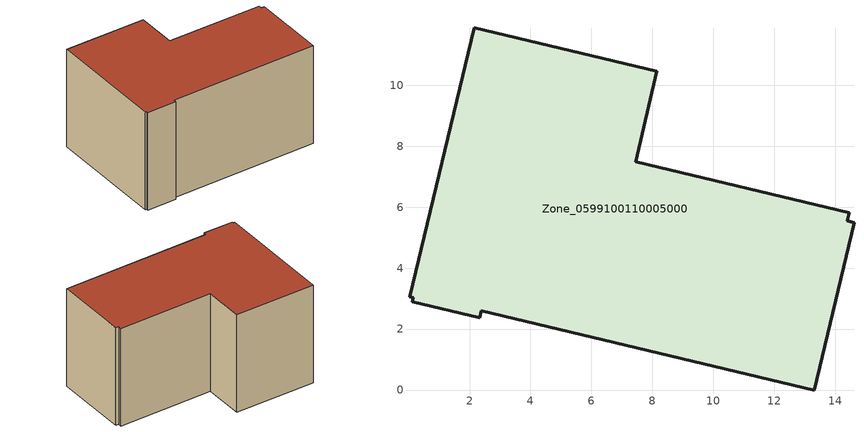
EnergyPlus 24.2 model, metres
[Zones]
Zone_0599100110005000
 floor ground (C_G): 8.15,10.46 7.45,7.49 14.46,5.82 14.4,5.56 14.62,5.5 13.31,0 2.39,2.59 2.33,2.37 0.13,2.9 0.16,3.03 0.03,3.06 2.16,11.88 z0
 wall outside (C_F): 2.39,2.59 13.31,0 14.62,5.5 14.4,5.56 14.46,5.82 7.45,7.49 8.15,10.46 2.16,11.88 0.03,3.06 0.16,3.03 0.13,2.9 2.33,2.37 2.39,2.59 z0:7.73
 roof outside (C_R): 0.16,3.03 0.13,2.9 2.33,2.37 2.39,2.59 13.31,0 14.62,5.5 14.4,5.56 14.46,5.82 7.45,7.49 8.15,10.46 2.16,11.88 0.03,3.06 z7.73
[BUILDING]
Pand.0599100110005000: North Axis=0; Terrain=City; Loads Convergence Tolerance Value=0.04; Temperature Convergence Tolerance Value=0.4; Solar Distribution=FullExterior; Maximum Number of Warmup Days=25; Minimum Number of Warmup Days=1
[Site:Location]
Rotterdam.The.Hague.AP_ZH_NLD Design_Conditions: Latitude=51.96; Longitude=4.45; Time Zone=1; Elevation=-4.5
[SITE:GROUNDTEMPERATURE:BUILDINGSURFACE]
18, 18, 18, 18, 18, 18, 18, 18, 18, 18, 18, 18
[MATERIAL] Thermal Absorptance=0.9; Solar Absorptance=0.7; Visible Absorptance=0.7
Name | Roughness | Thickness | Conductivity | Density | Specific Heat
G.TC.2015-2018 | MediumSmooth | 0.15 | 0.0428571 | 540 | 1210
F.TC.2015-2018 | Rough | 0.3 | 0.0666667 | 1920 | 840
R.TC.2015-2018 | MediumRough | 0.2 | 0.0333333 | 1500 | 1000
[CONSTRUCTION]
C_G: G.TC.2015-2018
C_F: F.TC.2015-2018
C_R: R.TC.2015-2018
[ZONE]
Zone_0599100110005000: Type=1; Multiplier=1; Ceiling Height=Autocalculate; Volume=Autocalculate; Floor Area=autocalculate; Part of Total Floor Area=Yes
[ZONEINFILTRATION:DESIGNFLOWRATE]
Infil_Zone_0599100110005000: Zone or ZoneList or Space or SpaceList=Zone_0599100110005000; Schedule=AlwaysOn; Design Flow Rate Calculation Method=Flow/Area; Flow Rate per Floor Area=0.0015; Constant Term Coefficient=1; Temperature Term Coefficient=0; Velocity Term Coefficient=0; Velocity Squared Term Coefficient=0
[HVACTEMPLATE:ZONE:IDEALLOADSAIRSYSTEM]
Zone_0599100110005000: Maximum Heating Supply Air Temperature=50; Minimum Cooling Supply Air Temperature=13; Maximum Heating Supply Air Humidity Ratio=0.0156; Minimum Cooling Supply Air Humidity Ratio=0.0077; Heating Limit=NoLimit; Cooling Limit=NoLimit; Dehumidification Control Type=ConstantSensibleHeatRatio; Cooling Sensible Heat Ratio=0.7; Dehumidification Setpoint=60; Humidification Control Type=None; Humidification Setpoint=30; Outdoor Air Method=None; Outdoor Air Flow Rate per Person=0.00944; Outdoor Air Flow Rate per Zone Floor Area=0; Outdoor Air Flow Rate per Zone=0; Demand Controlled Ventilation Type=None; Outdoor Air Economizer Type=NoEconomizer; Heat Recovery Type=None; Sensible Heat Recovery Effectiveness=0.7; Latent Heat Recovery Effectiveness=0.65
[ZONECONTROL:THERMOSTAT]
ThermostatControl_Zone_0599100110005000: Zone or ZoneList=Zone_0599100110005000; Control Type Schedule=DualSetpointControlType; Control 1=Thermostat_Zone_0599100110005000; Temperature Difference Between Cutout And Setpoint=0
[THERMOSTATSETPOINT:DUALSETPOINT]
Thermostat_Zone_0599100110005000: Heating Setpoint Temperature Schedule=HeatingSetpoint_Zone_0599100110005000; Cooling Setpoint Temperature Schedule=CoolingSetpoint_Zone_0599100110005000
[SCHEDULE:COMPACT]
HeatingSetpoint_Zone_0599100110005000: Through: 12/31, For: AllDays, Until: 24:00, 21
CoolingSetpoint_Zone_0599100110005000: Through: 12/31, For: AllDays, Until: 24:00, 24
DualSetpointControlType: Through: 12/31, For: AllDays, Until: 24:00, 4
AlwaysOn: Through: 12/31, For: AllDays, Until: 24:00, 1
